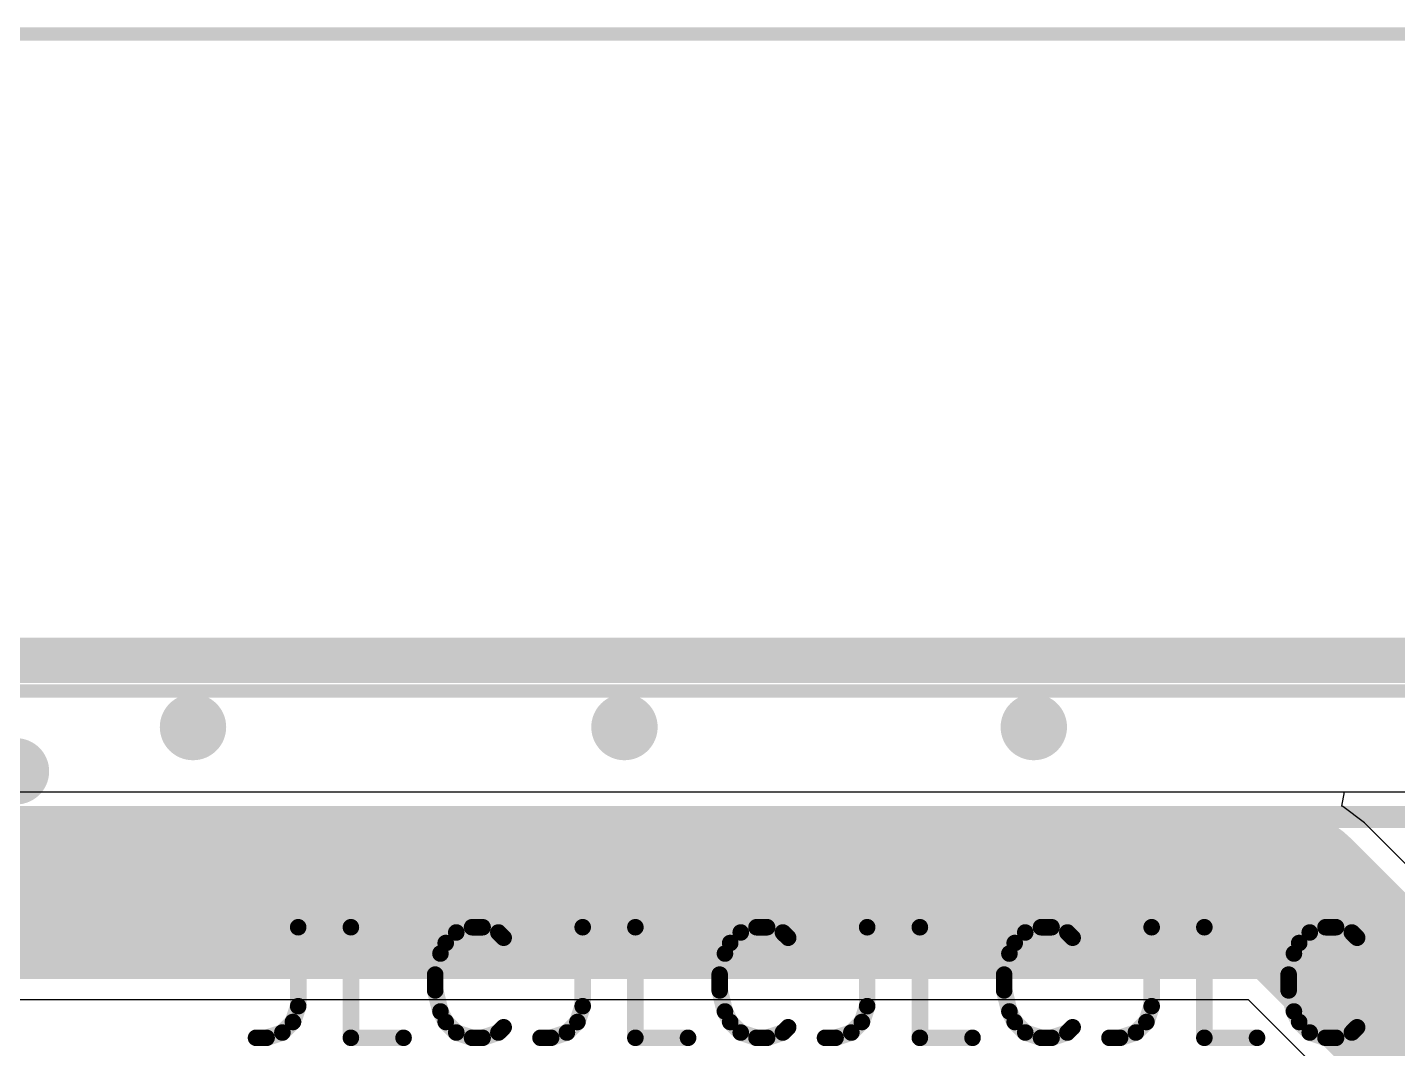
# Model space of a CAD drawing. Header units: inches. Extents: x 0 to 12.4, y -0.6 to 2.2.
# Drawn here: x 1.7729 to 2.2605, y 1.8271 to 2.1907 of the extents above; entities that cross this region are included whole.
import ezdxf

# ---------------------------------------------------------------- set-up
doc = ezdxf.new("R2010")
doc.units = ezdxf.units.IN
doc.header["$MEASUREMENT"] = 0
for name, color, linetype in [('Board_Outline', 216, 'Continuous'), ('Bottom Layer', 5, 'Continuous'), ('Dimension', 6, 'Continuous'), ('Mechanical 4', 56, 'Continuous'), ('Top Layer', 1, 'Continuous'), ('Top Overlay', 2, 'Continuous')]:
    doc.layers.add(name, color=color, linetype=linetype)

# ---------------------------------------------------------------- blocks, each defined once
blk = doc.blocks.new('41_SMD_UFL_M______17')
at = {"layer": 'Top Overlay', "const_width": 0.005}
blk.add_lwpolyline([(-0.356, 0.398), (0.356, 0.398)], dxfattribs=at)

msp = doc.modelspace()

# ---------------------------------------------------------------- hatches: boundary and pattern name
at = {"layer": 'Dimension'}
h = msp.add_hatch(color=6, dxfattribs=at)
edge = h.paths.add_edge_path()
edge.add_arc((1.83179, 1.94161), 0.01181, 0, 360)
h = msp.add_hatch(color=6, dxfattribs=at)
edge = h.paths.add_edge_path()
edge.add_arc((1.98533, 1.94161), 0.01181, 0, 360)
h = msp.add_hatch(color=6, dxfattribs=at)
edge = h.paths.add_edge_path()
edge.add_arc((2.131, 1.94161), 0.01181, 0, 360)
h = msp.add_hatch(color=6, dxfattribs=at)
edge = h.paths.add_edge_path()
edge.add_arc((1.76879, 1.92586), 0.01181, 0, 360)
h = msp.add_hatch(color=6, dxfattribs=at)
edge = h.paths.add_edge_path()
edge.add_arc((1.76879, 1.8983), 0.01181, 0, 360)

# ---------------------------------------------------------------- linework, layer by layer
at = {"layer": 'Board_Outline', "const_width": 0.01}
msp.add_lwpolyline([(0, 1.9685), (2.55906, 1.9685)], dxfattribs=at)
at = {"layer": 'Bottom Layer'}
for p, q in [((2.24056, 1.9135), (2.24156, 1.9185)), ((2.24156, 1.9185), (2.50906, 1.9185)), ((2.24101, 1.91332), (2.24056, 1.9135)), ((2.24864, 1.90747), (2.24101, 1.91332)), ((2.461, 1.6951), (2.24864, 1.90747)), ((1.66759, 1.84457), (2.20733, 1.84457)), ((2.20733, 1.84457), (2.48068, 1.57121))]:
    msp.add_line(p, q, dxfattribs=at)
at = {"layer": 'Bottom Layer', "const_width": 0.05906}
for points in [[(0.76841, 1.88141), (2.22259, 1.88141)], [(2.22259, 1.88141), (2.51753, 1.58647)]]:
    msp.add_lwpolyline(points, dxfattribs=at)
at = {"layer": 'Bottom Layer', "const_width": 0.02953}
msp.add_lwpolyline([(2.20782, 1.88141, 1), (2.23735, 1.88141, 1)], format="xyb", close=True, dxfattribs=at)
msp.add_lwpolyline([(2.20782, 1.88141, 1), (2.23735, 1.88141, 1)], format="xyb", close=True, dxfattribs=at)
at = {"layer": 'Dimension', "const_width": 0.00787}
for points in [[(0.54426, 1.96128), (2.47056, 1.96128)], [(1.75305, 1.90958), (2.3436, 1.90958)], [(1.75305, 1.90958), (2.3436, 1.90958)]]:
    msp.add_lwpolyline(points, dxfattribs=at)
at = {"layer": 'Mechanical 4'}
for points, const_width in [([(1.69675, 2.18836), (2.40541, 2.18836)], 0.00472), ([(1.69675, 1.9545), (2.40541, 1.9545)], 0.00472), ([(1.86923, 1.84223), (1.86923, 1.87035)], 0.00591), ([(1.88797, 1.83098), (1.88797, 1.87035)], 0.00591), ([(1.92547, 1.86848), (1.93109, 1.87035)], 0.00591), ([(1.93109, 1.87035), (1.93484, 1.87035)], 0.00591), ([(1.93484, 1.87035), (1.94047, 1.86848)], 0.00591), ([(1.97046, 1.84223), (1.97046, 1.87035)], 0.00591), ([(1.98921, 1.83098), (1.98921, 1.87035)], 0.00591), ([(2.02671, 1.86848), (2.03233, 1.87035)], 0.00591), ([(2.03233, 1.87035), (2.03608, 1.87035)], 0.00591), ([(2.03608, 1.87035), (2.0417, 1.86848)], 0.00591), ([(2.0717, 1.84223), (2.0717, 1.87035)], 0.00591), ([(2.09045, 1.83098), (2.09045, 1.87035)], 0.00591), ([(2.12794, 1.86848), (2.13357, 1.87035)], 0.00591), ([(2.13357, 1.87035), (2.13732, 1.87035)], 0.00591), ([(2.13732, 1.87035), (2.14294, 1.86848)], 0.00591), ([(2.17294, 1.84223), (2.17294, 1.87035)], 0.00591), ([(2.19169, 1.83098), (2.19169, 1.87035)], 0.00591), ([(2.22918, 1.86848), (2.23481, 1.87035)], 0.00591), ([(2.23481, 1.87035), (2.23856, 1.87035)], 0.00591), ([(2.23856, 1.87035), (2.24418, 1.86848)], 0.00591), ([(1.91985, 1.86098), (1.92172, 1.86473)], 0.00591), ([(1.92172, 1.86473), (1.92547, 1.86848)], 0.00591), ([(1.94047, 1.86848), (1.94234, 1.86661)], 0.00591), ([(2.02108, 1.86098), (2.02296, 1.86473)], 0.00591), ([(2.02296, 1.86473), (2.02671, 1.86848)], 0.00591), ([(2.0417, 1.86848), (2.04358, 1.86661)], 0.00591), ([(2.12232, 1.86098), (2.12419, 1.86473)], 0.00591), ([(2.12419, 1.86473), (2.12794, 1.86848)], 0.00591), ([(2.14294, 1.86848), (2.14482, 1.86661)], 0.00591), ([(2.22356, 1.86098), (2.22543, 1.86473)], 0.00591), ([(2.22543, 1.86473), (2.22918, 1.86848)], 0.00591), ([(2.24418, 1.86848), (2.24605, 1.86661)], 0.00591), ([(1.91797, 1.85348), (1.91985, 1.86098)], 0.00591), ([(2.01921, 1.85348), (2.02108, 1.86098)], 0.00591), ([(2.12045, 1.85348), (2.12232, 1.86098)], 0.00591), ([(2.22168, 1.85348), (2.22356, 1.86098)], 0.00591), ([(1.91797, 1.84786), (1.91797, 1.85348)], 0.00591), ([(2.01921, 1.84786), (2.01921, 1.85348)], 0.00591), ([(2.12045, 1.84786), (2.12045, 1.85348)], 0.00591), ([(2.22168, 1.84786), (2.22168, 1.85348)], 0.00591), ([(1.91797, 1.84786), (1.91985, 1.84036)], 0.00591), ([(2.01921, 1.84786), (2.02108, 1.84036)], 0.00591), ([(2.12045, 1.84786), (2.12232, 1.84036)], 0.00591), ([(2.22168, 1.84786), (2.22356, 1.84036)], 0.00591), ([(1.86735, 1.83661), (1.86923, 1.84223)], 0.00591), ([(1.91985, 1.84036), (1.92172, 1.83661)], 0.00591), ([(1.96859, 1.83661), (1.97046, 1.84223)], 0.00591), ([(2.02108, 1.84036), (2.02296, 1.83661)], 0.00591), ([(2.06983, 1.83661), (2.0717, 1.84223)], 0.00591), ([(2.12232, 1.84036), (2.12419, 1.83661)], 0.00591), ([(2.17106, 1.83661), (2.17294, 1.84223)], 0.00591), ([(2.22356, 1.84036), (2.22543, 1.83661)], 0.00591), ([(1.8636, 1.83286), (1.86735, 1.83661)], 0.00591), ([(1.92172, 1.83661), (1.92547, 1.83286)], 0.00591), ([(1.96484, 1.83286), (1.96859, 1.83661)], 0.00591), ([(2.02296, 1.83661), (2.02671, 1.83286)], 0.00591), ([(2.06608, 1.83286), (2.06983, 1.83661)], 0.00591), ([(2.12419, 1.83661), (2.12794, 1.83286)], 0.00591), ([(2.16731, 1.83286), (2.17106, 1.83661)], 0.00591), ([(2.22543, 1.83661), (2.22918, 1.83286)], 0.00591), ([(1.85423, 1.83098), (1.85798, 1.83098)], 0.00591), ([(1.85798, 1.83098), (1.8636, 1.83286)], 0.00591), ([(1.88797, 1.83098), (1.90672, 1.83098)], 0.00591), ([(1.92547, 1.83286), (1.93109, 1.83098)], 0.00591), ([(1.93109, 1.83098), (1.93484, 1.83098)], 0.00591), ([(1.93484, 1.83098), (1.94047, 1.83286)], 0.00591), ([(1.94047, 1.83286), (1.94234, 1.83473)], 0.00591), ([(1.95547, 1.83098), (1.95922, 1.83098)], 0.00591), ([(1.95922, 1.83098), (1.96484, 1.83286)], 0.00591), ([(1.98921, 1.83098), (2.00796, 1.83098)], 0.00591), ([(2.02671, 1.83286), (2.03233, 1.83098)], 0.00591), ([(2.03233, 1.83098), (2.03608, 1.83098)], 0.00591), ([(2.03608, 1.83098), (2.0417, 1.83286)], 0.00591), ([(2.0417, 1.83286), (2.04358, 1.83473)], 0.00591), ([(2.0567, 1.83098), (2.06045, 1.83098)], 0.00591), ([(2.06045, 1.83098), (2.06608, 1.83286)], 0.00591), ([(2.09045, 1.83098), (2.1092, 1.83098)], 0.00591), ([(2.12794, 1.83286), (2.13357, 1.83098)], 0.00591), ([(2.13357, 1.83098), (2.13732, 1.83098)], 0.00591), ([(2.13732, 1.83098), (2.14294, 1.83286)], 0.00591), ([(2.14294, 1.83286), (2.14482, 1.83473)], 0.00591), ([(2.15794, 1.83098), (2.16169, 1.83098)], 0.00591), ([(2.16169, 1.83098), (2.16731, 1.83286)], 0.00591), ([(2.19169, 1.83098), (2.21043, 1.83098)], 0.00591), ([(2.22918, 1.83286), (2.23481, 1.83098)], 0.00591), ([(2.23481, 1.83098), (2.23856, 1.83098)], 0.00591), ([(2.23856, 1.83098), (2.24418, 1.83286)], 0.00591), ([(2.24418, 1.83286), (2.24605, 1.83473)], 0.00591)]:
    msp.add_lwpolyline(points, dxfattribs=dict(at, const_width=const_width))
at = {"layer": 'Mechanical 4', "const_width": 0.00295}
for points in [[(1.86775, 1.87035, 1), (1.8707, 1.87035, 1)], [(1.8865, 1.87035, 1), (1.88945, 1.87035, 1)], [(1.92962, 1.87035, 1), (1.93257, 1.87035, 1)], [(1.92962, 1.87035, 1), (1.93257, 1.87035, 1)], [(1.93337, 1.87035, 1), (1.93632, 1.87035, 1)], [(1.93337, 1.87035, 1), (1.93632, 1.87035, 1)], [(1.96899, 1.87035, 1), (1.97194, 1.87035, 1)], [(1.98774, 1.87035, 1), (1.99069, 1.87035, 1)], [(2.03085, 1.87035, 1), (2.03381, 1.87035, 1)], [(2.03085, 1.87035, 1), (2.03381, 1.87035, 1)], [(2.0346, 1.87035, 1), (2.03756, 1.87035, 1)], [(2.0346, 1.87035, 1), (2.03756, 1.87035, 1)], [(2.07022, 1.87035, 1), (2.07318, 1.87035, 1)], [(2.08897, 1.87035, 1), (2.09193, 1.87035, 1)], [(2.13209, 1.87035, 1), (2.13504, 1.87035, 1)], [(2.13209, 1.87035, 1), (2.13504, 1.87035, 1)], [(2.13584, 1.87035, 1), (2.13879, 1.87035, 1)], [(2.13584, 1.87035, 1), (2.13879, 1.87035, 1)], [(2.17146, 1.87035, 1), (2.17441, 1.87035, 1)], [(2.19021, 1.87035, 1), (2.19316, 1.87035, 1)], [(2.23333, 1.87035, 1), (2.23628, 1.87035, 1)], [(2.23333, 1.87035, 1), (2.23628, 1.87035, 1)], [(2.23708, 1.87035, 1), (2.24003, 1.87035, 1)], [(2.23708, 1.87035, 1), (2.24003, 1.87035, 1)], [(1.92024, 1.86473, 1), (1.9232, 1.86473, 1)], [(1.92024, 1.86473, 1), (1.9232, 1.86473, 1)], [(1.92399, 1.86848, 1), (1.92695, 1.86848, 1)], [(1.92399, 1.86848, 1), (1.92695, 1.86848, 1)], [(1.93899, 1.86848, 1), (1.94194, 1.86848, 1)], [(1.93899, 1.86848, 1), (1.94194, 1.86848, 1)], [(1.94087, 1.86661, 1), (1.94382, 1.86661, 1)], [(2.02148, 1.86473, 1), (2.02443, 1.86473, 1)], [(2.02148, 1.86473, 1), (2.02443, 1.86473, 1)], [(2.02523, 1.86848, 1), (2.02818, 1.86848, 1)], [(2.02523, 1.86848, 1), (2.02818, 1.86848, 1)], [(2.04023, 1.86848, 1), (2.04318, 1.86848, 1)], [(2.04023, 1.86848, 1), (2.04318, 1.86848, 1)], [(2.0421, 1.86661, 1), (2.04506, 1.86661, 1)], [(2.12272, 1.86473, 1), (2.12567, 1.86473, 1)], [(2.12272, 1.86473, 1), (2.12567, 1.86473, 1)], [(2.12647, 1.86848, 1), (2.12942, 1.86848, 1)], [(2.12647, 1.86848, 1), (2.12942, 1.86848, 1)], [(2.14147, 1.86848, 1), (2.14442, 1.86848, 1)], [(2.14147, 1.86848, 1), (2.14442, 1.86848, 1)], [(2.14334, 1.86661, 1), (2.14629, 1.86661, 1)], [(2.22396, 1.86473, 1), (2.22691, 1.86473, 1)], [(2.22396, 1.86473, 1), (2.22691, 1.86473, 1)], [(2.22771, 1.86848, 1), (2.23066, 1.86848, 1)], [(2.22771, 1.86848, 1), (2.23066, 1.86848, 1)], [(2.2427, 1.86848, 1), (2.24566, 1.86848, 1)], [(2.2427, 1.86848, 1), (2.24566, 1.86848, 1)], [(2.24458, 1.86661, 1), (2.24753, 1.86661, 1)], [(1.91837, 1.86098, 1), (1.92132, 1.86098, 1)], [(1.91837, 1.86098, 1), (1.92132, 1.86098, 1)], [(2.01961, 1.86098, 1), (2.02256, 1.86098, 1)], [(2.01961, 1.86098, 1), (2.02256, 1.86098, 1)], [(2.12084, 1.86098, 1), (2.1238, 1.86098, 1)], [(2.12084, 1.86098, 1), (2.1238, 1.86098, 1)], [(2.22208, 1.86098, 1), (2.22503, 1.86098, 1)], [(2.22208, 1.86098, 1), (2.22503, 1.86098, 1)], [(1.91649, 1.85348, 1), (1.91945, 1.85348, 1)], [(1.91649, 1.85348, 1), (1.91945, 1.85348, 1)], [(2.01773, 1.85348, 1), (2.02068, 1.85348, 1)], [(2.01773, 1.85348, 1), (2.02068, 1.85348, 1)], [(2.11897, 1.85348, 1), (2.12192, 1.85348, 1)], [(2.11897, 1.85348, 1), (2.12192, 1.85348, 1)], [(2.22021, 1.85348, 1), (2.22316, 1.85348, 1)], [(2.22021, 1.85348, 1), (2.22316, 1.85348, 1)], [(1.91649, 1.84786, 1), (1.91945, 1.84786, 1)], [(1.91649, 1.84786, 1), (1.91945, 1.84786, 1)], [(2.01773, 1.84786, 1), (2.02068, 1.84786, 1)], [(2.01773, 1.84786, 1), (2.02068, 1.84786, 1)], [(2.11897, 1.84786, 1), (2.12192, 1.84786, 1)], [(2.11897, 1.84786, 1), (2.12192, 1.84786, 1)], [(2.22021, 1.84786, 1), (2.22316, 1.84786, 1)], [(2.22021, 1.84786, 1), (2.22316, 1.84786, 1)], [(1.86775, 1.84223, 1), (1.8707, 1.84223, 1)], [(1.86775, 1.84223, 1), (1.8707, 1.84223, 1)], [(1.91837, 1.84036, 1), (1.92132, 1.84036, 1)], [(1.91837, 1.84036, 1), (1.92132, 1.84036, 1)], [(1.96899, 1.84223, 1), (1.97194, 1.84223, 1)], [(1.96899, 1.84223, 1), (1.97194, 1.84223, 1)], [(2.01961, 1.84036, 1), (2.02256, 1.84036, 1)], [(2.01961, 1.84036, 1), (2.02256, 1.84036, 1)], [(2.07022, 1.84223, 1), (2.07318, 1.84223, 1)], [(2.07022, 1.84223, 1), (2.07318, 1.84223, 1)], [(2.12084, 1.84036, 1), (2.1238, 1.84036, 1)], [(2.12084, 1.84036, 1), (2.1238, 1.84036, 1)], [(2.17146, 1.84223, 1), (2.17441, 1.84223, 1)], [(2.17146, 1.84223, 1), (2.17441, 1.84223, 1)], [(2.22208, 1.84036, 1), (2.22503, 1.84036, 1)], [(2.22208, 1.84036, 1), (2.22503, 1.84036, 1)], [(1.86588, 1.83661, 1), (1.86883, 1.83661, 1)], [(1.86588, 1.83661, 1), (1.86883, 1.83661, 1)], [(1.92024, 1.83661, 1), (1.9232, 1.83661, 1)], [(1.92024, 1.83661, 1), (1.9232, 1.83661, 1)], [(1.96711, 1.83661, 1), (1.97007, 1.83661, 1)], [(1.96711, 1.83661, 1), (1.97007, 1.83661, 1)], [(2.02148, 1.83661, 1), (2.02443, 1.83661, 1)], [(2.02148, 1.83661, 1), (2.02443, 1.83661, 1)], [(2.06835, 1.83661, 1), (2.0713, 1.83661, 1)], [(2.06835, 1.83661, 1), (2.0713, 1.83661, 1)], [(2.12272, 1.83661, 1), (2.12567, 1.83661, 1)], [(2.12272, 1.83661, 1), (2.12567, 1.83661, 1)], [(2.16959, 1.83661, 1), (2.17254, 1.83661, 1)], [(2.16959, 1.83661, 1), (2.17254, 1.83661, 1)], [(2.22396, 1.83661, 1), (2.22691, 1.83661, 1)], [(2.22396, 1.83661, 1), (2.22691, 1.83661, 1)], [(1.85275, 1.83098, 1), (1.8557, 1.83098, 1)], [(1.8565, 1.83098, 1), (1.85945, 1.83098, 1)], [(1.8565, 1.83098, 1), (1.85945, 1.83098, 1)], [(1.86213, 1.83286, 1), (1.86508, 1.83286, 1)], [(1.86213, 1.83286, 1), (1.86508, 1.83286, 1)], [(1.8865, 1.83098, 1), (1.88945, 1.83098, 1)], [(1.8865, 1.83098, 1), (1.88945, 1.83098, 1)], [(1.90525, 1.83098, 1), (1.9082, 1.83098, 1)], [(1.92399, 1.83286, 1), (1.92695, 1.83286, 1)], [(1.92399, 1.83286, 1), (1.92695, 1.83286, 1)], [(1.92962, 1.83098, 1), (1.93257, 1.83098, 1)], [(1.92962, 1.83098, 1), (1.93257, 1.83098, 1)], [(1.93337, 1.83098, 1), (1.93632, 1.83098, 1)], [(1.93337, 1.83098, 1), (1.93632, 1.83098, 1)], [(1.93899, 1.83286, 1), (1.94194, 1.83286, 1)], [(1.93899, 1.83286, 1), (1.94194, 1.83286, 1)], [(1.94087, 1.83473, 1), (1.94382, 1.83473, 1)], [(1.95399, 1.83098, 1), (1.95694, 1.83098, 1)], [(1.95774, 1.83098, 1), (1.96069, 1.83098, 1)], [(1.95774, 1.83098, 1), (1.96069, 1.83098, 1)], [(1.96336, 1.83286, 1), (1.96632, 1.83286, 1)], [(1.96336, 1.83286, 1), (1.96632, 1.83286, 1)], [(1.98774, 1.83098, 1), (1.99069, 1.83098, 1)], [(1.98774, 1.83098, 1), (1.99069, 1.83098, 1)], [(2.00648, 1.83098, 1), (2.00944, 1.83098, 1)], [(2.02523, 1.83286, 1), (2.02818, 1.83286, 1)], [(2.02523, 1.83286, 1), (2.02818, 1.83286, 1)], [(2.03085, 1.83098, 1), (2.03381, 1.83098, 1)], [(2.03085, 1.83098, 1), (2.03381, 1.83098, 1)], [(2.0346, 1.83098, 1), (2.03756, 1.83098, 1)], [(2.0346, 1.83098, 1), (2.03756, 1.83098, 1)], [(2.04023, 1.83286, 1), (2.04318, 1.83286, 1)], [(2.04023, 1.83286, 1), (2.04318, 1.83286, 1)], [(2.0421, 1.83473, 1), (2.04506, 1.83473, 1)], [(2.05523, 1.83098, 1), (2.05818, 1.83098, 1)], [(2.05898, 1.83098, 1), (2.06193, 1.83098, 1)], [(2.05898, 1.83098, 1), (2.06193, 1.83098, 1)], [(2.0646, 1.83286, 1), (2.06755, 1.83286, 1)], [(2.0646, 1.83286, 1), (2.06755, 1.83286, 1)], [(2.08897, 1.83098, 1), (2.09193, 1.83098, 1)], [(2.08897, 1.83098, 1), (2.09193, 1.83098, 1)], [(2.10772, 1.83098, 1), (2.11067, 1.83098, 1)], [(2.12647, 1.83286, 1), (2.12942, 1.83286, 1)], [(2.12647, 1.83286, 1), (2.12942, 1.83286, 1)], [(2.13209, 1.83098, 1), (2.13504, 1.83098, 1)], [(2.13209, 1.83098, 1), (2.13504, 1.83098, 1)], [(2.13584, 1.83098, 1), (2.13879, 1.83098, 1)], [(2.13584, 1.83098, 1), (2.13879, 1.83098, 1)], [(2.14147, 1.83286, 1), (2.14442, 1.83286, 1)], [(2.14147, 1.83286, 1), (2.14442, 1.83286, 1)], [(2.14334, 1.83473, 1), (2.14629, 1.83473, 1)], [(2.15646, 1.83098, 1), (2.15942, 1.83098, 1)], [(2.16021, 1.83098, 1), (2.16317, 1.83098, 1)], [(2.16021, 1.83098, 1), (2.16317, 1.83098, 1)], [(2.16584, 1.83286, 1), (2.16879, 1.83286, 1)], [(2.16584, 1.83286, 1), (2.16879, 1.83286, 1)], [(2.19021, 1.83098, 1), (2.19316, 1.83098, 1)], [(2.19021, 1.83098, 1), (2.19316, 1.83098, 1)], [(2.20896, 1.83098, 1), (2.21191, 1.83098, 1)], [(2.22771, 1.83286, 1), (2.23066, 1.83286, 1)], [(2.22771, 1.83286, 1), (2.23066, 1.83286, 1)], [(2.23333, 1.83098, 1), (2.23628, 1.83098, 1)], [(2.23333, 1.83098, 1), (2.23628, 1.83098, 1)], [(2.23708, 1.83098, 1), (2.24003, 1.83098, 1)], [(2.23708, 1.83098, 1), (2.24003, 1.83098, 1)], [(2.2427, 1.83286, 1), (2.24566, 1.83286, 1)], [(2.2427, 1.83286, 1), (2.24566, 1.83286, 1)], [(2.24458, 1.83473, 1), (2.24753, 1.83473, 1)]]:
    msp.add_lwpolyline(points, format="xyb", close=True, dxfattribs=at)
at = {"layer": 'Top Layer'}
msp.add_line((1.74454, 1.9185), (2.35446, 1.9185), dxfattribs=at)

# ---------------------------------------------------------------- block references
msp.add_blockref('41_SMD_UFL_M______17', (2.0495, 1.56525))

doc.saveas('drawing.dxf')
